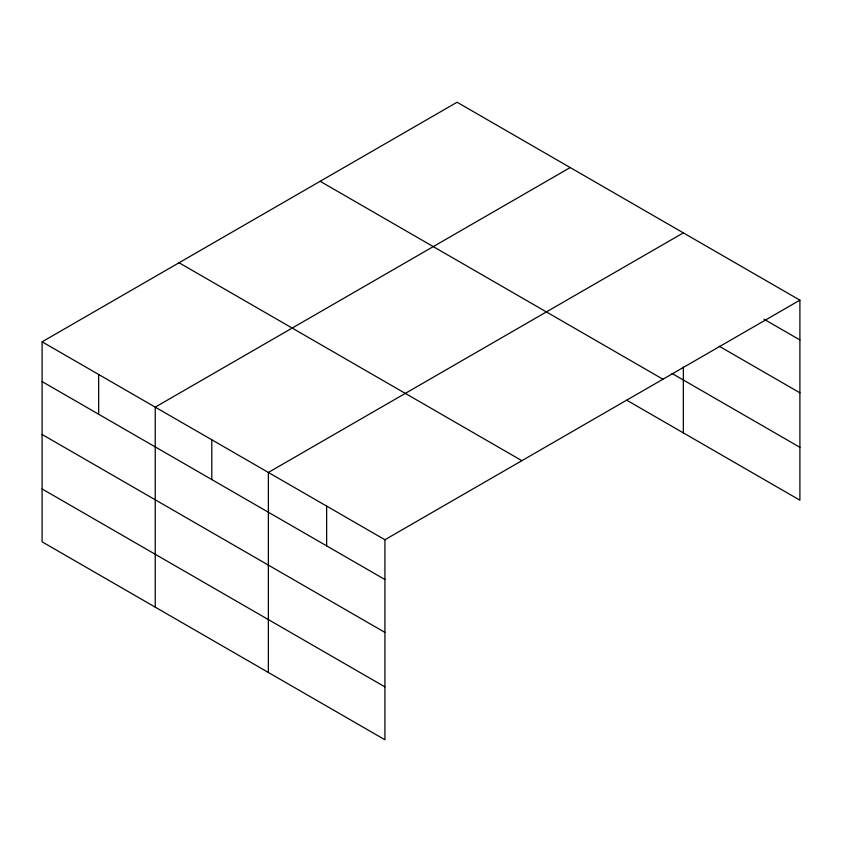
<?xml version="1.0" encoding="UTF-8"?>
<svg xmlns="http://www.w3.org/2000/svg" width="842" height="842" viewBox="0 0 842 842"><rect width="100%" height="100%" fill="white"/><g stroke="black" fill="none" stroke-linecap="round" stroke-linejoin="round"><path stroke-width="1.26" d="M626.774 400.224L799.9 500.18L799.9 300.162L457.08 102.24L42.1 341.82L42.1 541.838L384.92 739.76L384.92 539.743L42.1 341.82M570.213 167.547L155.233 407.139L155.233 607.156M683.336 232.866L268.366 472.457L268.366 672.474M384.92 539.743L799.9 300.162M764.031 319.223L799.9 339.936M719.205 346.22L799.9 392.814M672.032 373.469L799.9 447.302M320.139 181.293L662.959 379.226M179.041 262.757L521.861 460.679M42.1 381.584L384.92 579.517M42.1 434.472L384.92 632.395M42.1 488.96L384.92 686.883M683.336 367.028L683.336 432.883M326.643 506.095L326.643 545.869M211.795 439.798L211.795 479.561M98.661 374.48L98.661 414.243"/></g></svg>
